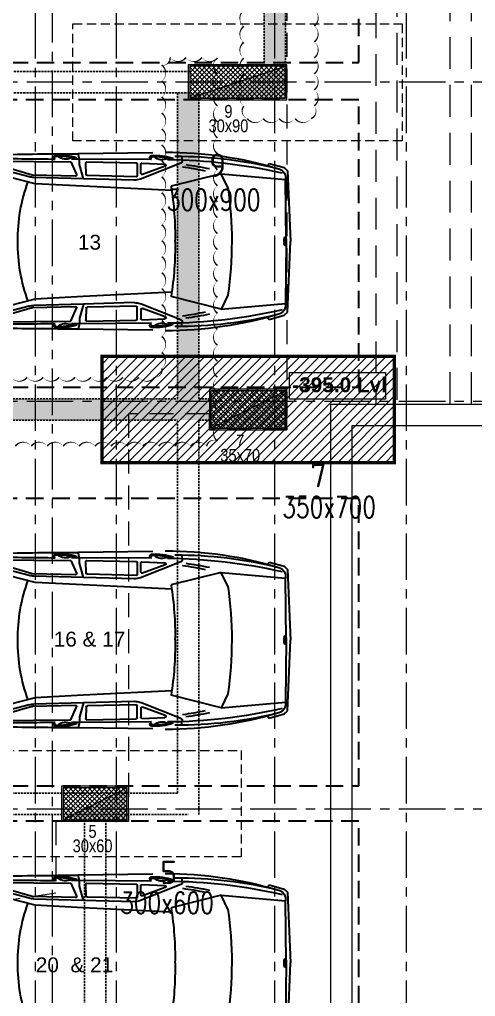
# Model space of a CAD drawing. Header units: millimetres. Extents: x -545754 to 527377, y 134623 to 1871324.
# Drawn here: x 468650 to 472940, y 144055 to 153236 of the extents above; entities that cross this region are included whole.
import ezdxf
from ezdxf.enums import TextEntityAlignment as Align
from ezdxf.xclip import XClip

# ---------------------------------------------------------------- set-up
doc = ezdxf.new("R2010")
doc.units = ezdxf.units.MM
doc.header["$XCLIPFRAME"] = 0
for name, pattern in [('PLINTH BEAM & PILE CAP LEVEL DRAWING   1605.2024$0$CENTER', [2, 1.25, -0.25, 0.25, -0.25]), ('PLINTH BEAM & PILE CAP LEVEL DRAWING   1605.2024$0$DASHDOT', [25.4, 12.7, -6.35, 0, -6.35]), ('PLINTH BEAM & PILE CAP LEVEL DRAWING   1605.2024$0$DASHED', [0.75, 0.5, -0.25]), ('PLINTH BEAM & PILE CAP LEVEL DRAWING   1605.2024$0$HIDDEN', [0.375, 0.25, -0.125]), ('PLINTH BEAM & PILE CAP LEVEL DRAWING   1605.2024$0$HIDDEN2', [4.7625, 3.175, -1.5875])]:
    doc.linetypes.add(name, pattern=pattern)
for name, color, linetype, lineweight in [('Geo Col Hatch', 66, 'Continuous', 5), ('Geo Col Size', 7, 'Continuous', 13), ('Geo Column', 10, 'Continuous', 25), ('Geo-COLUMN-NO', 7, 'Continuous', 30), ('Geo-COLUMNS', 10, 'Continuous', 30), ('PLINTH BEAM & PILE CAP LEVEL DRAWING   1605.2024$0$A- WALL', 212, 'Continuous', 35), ('PLINTH BEAM & PILE CAP LEVEL DRAWING   1605.2024$0$A-GRID', 35, 'PLINTH BEAM & PILE CAP LEVEL DRAWING   1605.2024$0$DASHDOT', 5), ('PLINTH BEAM & PILE CAP LEVEL DRAWING   1605.2024$0$A-PARKING', 14, 'Continuous', 35), ('PLINTH BEAM & PILE CAP LEVEL DRAWING   1605.2024$0$A-PLASTER', 22, 'Continuous', 5), ('PLINTH BEAM & PILE CAP LEVEL DRAWING   1605.2024$0$Geo-GRADE BEAM', 1, 'PLINTH BEAM & PILE CAP LEVEL DRAWING   1605.2024$0$HIDDEN2', 30)]:
    doc.layers.add(name, color=color, linetype=linetype, lineweight=lineweight)
for name, color, linetype in [('PLINTH BEAM & PILE CAP LEVEL DRAWING   1605.2024$0$A- COL HATCH', 128, 'Continuous'), ('PLINTH BEAM & PILE CAP LEVEL DRAWING   1605.2024$0$A-COLTEXT', 9, 'Continuous'), ('PLINTH BEAM & PILE CAP LEVEL DRAWING   1605.2024$0$A-DIMENSION', 8, 'Continuous'), ('PLINTH BEAM & PILE CAP LEVEL DRAWING   1605.2024$0$A-ROOF', 8, 'Continuous'), ('PLINTH BEAM & PILE CAP LEVEL DRAWING   1605.2024$0$A-THIN', 14, 'Continuous'), ('PLINTH BEAM & PILE CAP LEVEL DRAWING   1605.2024$0$GEO-COL', 1, 'Continuous'), ('PLINTH BEAM & PILE CAP LEVEL DRAWING   1605.2024$0$SPILECAP', 128, 'Continuous')]:
    doc.layers.add(name, color=color, linetype=linetype)
doc.styles.add('ISCOPEUR', font='isocpeur.ttf')
doc.styles.add('PLINTH BEAM & PILE CAP LEVEL DRAWING   1605.2024$0$BOLD', font='arialbd.ttf')
doc.styles.add('PLINTH BEAM & PILE CAP LEVEL DRAWING   1605.2024$0$COLTEXT', font='ARIALN.TTF')
doc.styles.add('PLINTH BEAM & PILE CAP LEVEL DRAWING   1605.2024$0$Dimtext', font='arial.ttf')
doc.styles.add('simplex', font='simplex.shx', dxfattribs={"width": 0.75})
pattern_1 = [(45, (-4759.1833, 45555.23), (-2.24506403, 2.24506403), []), (135, (-4759.1833, 45555.23), (-2.24506403, -2.24506403), [])]

# ---------------------------------------------------------------- blocks, each defined once
blk = doc.blocks.new('PLINTH BEAM & PILE CAP LEVEL DRAWING   1605.2024$0$zw$DF02')
at = {"layer": 'PLINTH BEAM & PILE CAP LEVEL DRAWING   1605.2024$0$Geo-GRADE BEAM', "color": 7, "ltscale": 6}
for p, q in [((9419.9, 12860), (9419.9, 21443.4)), ((9619.9, 12860), (9619.9, 21443.4)), ((2439.9, 12810), (8719.9, 12810)), ((2439.9, 12610), (8719.9, 12610)), ((8604.9, 9735), (8604.9, 12610)), ((8804.9, 9735), (8804.9, 12610)), ((2454.9, 9735), (8604.9, 9735)), ((8804.9, 9735), (8919.9, 9735)), ((2454.9, 9535), (8604.9, 9535)), ((8604.9, 9135), (8604.9, 9535)), ((8804.9, 9135), (8804.9, 9535)), ((8804.9, 9535), (8919.9, 9535)), ((8604.9, 6030), (8604.9, 9135)), ((8804.9, 5830), (8804.9, 9135)), ((3529.9, 6030), (8604.9, 6030)), ((3529.9, 5830), (8704.9, 5830)), ((7729.9, 300), (7729.9, 5780)), ((7929.9, 300), (7929.9, 5780))]:
    blk.add_line(p, q, dxfattribs=at)
blk = doc.blocks.new('PLINTH BEAM & PILE CAP LEVEL DRAWING   1605.2024$0$zw$C37E')
at = {"layer": 'PLINTH BEAM & PILE CAP LEVEL DRAWING   1605.2024$0$SPILECAP', "linetype": 'PLINTH BEAM & PILE CAP LEVEL DRAWING   1605.2024$0$HIDDEN', "ltscale": 35}
h = blk.add_hatch(dxfattribs=at)
h.set_pattern_fill('ANSI31', color=85, scale=2, style=0)
h.paths.add_polyline_path([(789.49, 1013.5), (789.49, 913.5), (1064.49, 913.5), (1064.49, 1013.5)])
at = {"layer": 'PLINTH BEAM & PILE CAP LEVEL DRAWING   1605.2024$0$SPILECAP', "color": 150, "linetype": 'PLINTH BEAM & PILE CAP LEVEL DRAWING   1605.2024$0$HIDDEN', "ltscale": 35}
for points in [[(761.99, 1326), (1071.99, 1326), (1071.99, 1216), (761.99, 1216)], [(645.49, 643), (920.49, 643), (920.49, 543), (645.49, 543)]]:
    blk.add_lwpolyline(points, close=True, dxfattribs=at)
at = {"layer": 'PLINTH BEAM & PILE CAP LEVEL DRAWING   1605.2024$0$SPILECAP', "color": 4, "linetype": 'PLINTH BEAM & PILE CAP LEVEL DRAWING   1605.2024$0$HIDDEN', "ltscale": 35, "const_width": 3}
blk.add_lwpolyline([(789.49, 1013.5), (1064.49, 1013.5), (1064.49, 913.5), (789.49, 913.5)], close=True, dxfattribs=at)
at = {"layer": 'PLINTH BEAM & PILE CAP LEVEL DRAWING   1605.2024$0$SPILECAP', "color": 4}
blk.add_lwpolyline([(965.74, 998.28), (1056.25, 998.28), (1056.25, 973.33), (965.74, 973.33)], close=True, dxfattribs=at)
at = {"layer": 'PLINTH BEAM & PILE CAP LEVEL DRAWING   1605.2024$0$SPILECAP', "color": 4, "extrusion": (-1.19514e-08, -5.97016e-09, 1), "style": 'PLINTH BEAM & PILE CAP LEVEL DRAWING   1605.2024$0$BOLD'}
blk.add_text('-395.0 Lvl', height=14, rotation=6839.99994, dxfattribs=at).set_placement((968.46, 979.69, 0))
blk = doc.blocks.new('PLINTH BEAM & PILE CAP LEVEL DRAWING   1605.2024$0$ngfgrid')
at = {"layer": 'PLINTH BEAM & PILE CAP LEVEL DRAWING   1605.2024$0$A-GRID', "linetype": 'PLINTH BEAM & PILE CAP LEVEL DRAWING   1605.2024$0$CENTER', "ltscale": 35}
for p, q in [((77949.36, -151036.89), (77949.36, -146793.69)), ((78025.36, -151036.89), (78025.36, -146793.69)), ((78174.36, -151036.89), (78174.36, -146793.69)), ((78298.36, -151036.89), (78298.36, -146793.69)), ((77965.36, -151021.89), (77965.36, -146808.69)), ((78544.86, -149519.19), (75455.42, -149519.19)), ((78544.86, -149819.19), (75455.42, -149819.19)), ((78544.86, -150202.19), (75455.42, -150202.19))]:
    blk.add_line(p, q, dxfattribs=at)
blk = doc.blocks.new('PLINTH BEAM & PILE CAP LEVEL DRAWING   1605.2024$0$TYP COL')
at = {"layer": 'PLINTH BEAM & PILE CAP LEVEL DRAWING   1605.2024$0$A- COL HATCH', "ltscale": 0.3}
h = blk.add_hatch(dxfattribs=at)
h.set_pattern_fill('ANSI37', color=256, style=0)
h.set_pattern_definition(pattern_1)
h.paths.add_polyline_path([(88215.31, -103948.97), (88125.31, -103948.97), (88125.31, -103978.97), (88215.31, -103978.97)])
h = blk.add_hatch(dxfattribs=at)
h.set_pattern_fill('ANSI37', color=256, style=0)
h.set_pattern_definition(pattern_1)
h.paths.add_polyline_path([(88215.31, -104253.97), (88145.31, -104253.97), (88145.31, -104288.97), (88215.31, -104288.97)])
h = blk.add_hatch(dxfattribs=at)
h.set_pattern_fill('ANSI37', color=256, style=0)
h.set_pattern_definition(pattern_1)
h.paths.add_polyline_path([(88066.31, -104626.97), (88006.31, -104626.97), (88006.31, -104656.97), (88066.31, -104656.97)])
at = {"layer": 'PLINTH BEAM & PILE CAP LEVEL DRAWING   1605.2024$0$GEO-COL', "linetype": 'Continuous', "ltscale": 0.1}
for points in [[(88215.31, -103978.97), (88215.31, -103948.97), (88125.31, -103948.97), (88125.31, -103978.97)], [(88215.31, -104288.97), (88215.31, -104253.97), (88145.31, -104253.97), (88145.31, -104288.97)], [(88066.31, -104656.97), (88066.31, -104626.97), (88006.31, -104626.97), (88006.31, -104656.97)]]:
    blk.add_lwpolyline(points, close=True, dxfattribs=at)
blk = doc.blocks.new('PLINTH BEAM & PILE CAP LEVEL DRAWING   1605.2024$0$hhn')
at = {"ltscale": 17}
for p, q in [((75065.79, -4234.39), (75127.61, -4222.77)), ((75127.61, -4228.45), (75095.86, -4234.07)), ((75134.03, -4235.41), (75127.15, -4228.53)), ((75189.42, -4234.39), (75127.61, -4222.77)), ((75127.61, -4228.45), (75159.36, -4234.07)), ((75095.87, -4236.2), (75065.93, -4242.48)), ((75095.86, -4234.07), (75068.18, -4238.97)), ((75098.11, -4238.34), (75095.82, -4236.05)), ((75100.49, -4238.3), (75096.21, -4234.01)), ((75102.63, -4238), (75098.27, -4233.65)), ((75099.37, -4238.46), (75127.61, -4234.51)), ((75104.76, -4237.7), (75100.34, -4233.28)), ((75106.89, -4237.4), (75102.4, -4232.91)), ((75109.02, -4237.11), (75104.46, -4232.55)), ((75111.15, -4236.81), (75106.52, -4232.18)), ((75113.28, -4236.51), (75108.59, -4231.82)), ((75115.41, -4236.21), (75110.65, -4231.46)), ((75117.54, -4235.92), (75112.71, -4231.09)), ((75119.67, -4235.62), (75114.78, -4230.72)), ((75121.8, -4235.32), (75116.84, -4230.36)), ((75123.93, -4235.02), (75118.9, -4229.99)), ((75126.06, -4234.73), (75120.96, -4229.63)), ((75128.39, -4234.62), (75123.03, -4229.26)), ((75127.61, -4237.04), (75124.81, -4237.59)), ((75131.21, -4235.01), (75125.09, -4228.9)), ((75155.85, -4238.46), (75127.61, -4234.51)), ((75127.61, -4236.12), (75127.61, -4237.04)), ((75127.61, -4236.12), (75127.61, -4237.04)), ((75127.61, -4237.04), (75130.41, -4237.59)), ((75136.85, -4235.8), (75129.91, -4228.86)), ((75139.68, -4236.2), (75132.86, -4229.38)), ((75142.5, -4236.59), (75135.81, -4229.9)), ((75145.32, -4236.99), (75138.76, -4230.43)), ((75148.14, -4237.38), (75141.71, -4230.95)), ((75150.97, -4237.77), (75144.66, -4231.47)), ((75153.79, -4238.17), (75147.61, -4231.99)), ((75156.5, -4238.46), (75150.56, -4232.51)), ((75158.24, -4237.77), (75153.51, -4233.04)), ((75159.28, -4236.38), (75156.46, -4233.56)), ((75159.35, -4236.2), (75189.29, -4242.48)), ((75159.36, -4234.07), (75187.04, -4238.97)), ((75054.62, -4257.69), (75056.69, -4242.63)), ((75062.2, -4246.95), (75060.48, -4245.23)), ((75062.73, -4246.67), (75060.9, -4244.84)), ((75063.28, -4246.41), (75061.34, -4244.47)), ((75063.86, -4246.18), (75061.8, -4244.12)), ((75064.47, -4245.98), (75062.29, -4243.8)), ((75064.62, -4245.32), (75062.81, -4243.51)), ((75064.63, -4244.52), (75063.35, -4243.24)), ((75064.64, -4243.73), (75063.92, -4243)), ((75064.66, -4242.93), (75064.52, -4242.8)), ((75064.61, -4245.93), (75094.73, -4239.98)), ((75064.61, -4245.93), (75064.66, -4242.76)), ((75098.25, -4240.79), (75127.61, -4239.13)), ((75156.96, -4240.79), (75127.61, -4239.13)), ((75190.61, -4245.93), (75160.48, -4239.98)), ((75190.61, -4245.93), (75190.55, -4242.76)), ((75197.39, -4250.2), (75190.57, -4243.38)), ((75193.84, -4247.46), (75190.58, -4244.2)), ((75192.01, -4246.44), (75190.59, -4245.03)), ((75197.1, -4249.11), (75190.84, -4242.84)), ((75196.54, -4247.73), (75192.21, -4243.41)), ((75200.59, -4257.69), (75198.53, -4242.63)), ((75057.81, -4251.46), (75057.67, -4251.33)), ((75058.11, -4250.95), (75057.76, -4250.6)), ((75058.42, -4250.45), (75057.89, -4249.92)), ((75058.75, -4249.98), (75058.06, -4249.28)), ((75059.11, -4249.53), (75058.26, -4248.68)), ((75059.49, -4249.09), (75058.5, -4248.11)), ((75059.89, -4248.68), (75058.77, -4247.56)), ((75060.31, -4248.3), (75059.06, -4247.05)), ((75060.75, -4247.93), (75059.38, -4246.55)), ((75061.21, -4247.58), (75059.72, -4246.09)), ((75061.69, -4247.25), (75060.09, -4245.65)), ((75062.8, -4345.24), (75064.61, -4245.93)), ((75064.61, -4245.93), (75064.61, -4245.93)), ((75190.73, -4245.97), (75190.61, -4245.85)), ((75192.42, -4345.24), (75190.61, -4245.93)), ((75190.61, -4245.93), (75190.61, -4245.93)), ((75197.53, -4251.15), (75196.73, -4250.36)), ((75059.94, -4349.98), (75062.31, -4344.06)), ((75062.31, -4344.06), (75064.97, -4350.51)), ((75192.9, -4344.06), (75190.24, -4350.51)), ((75195.27, -4349.98), (75192.9, -4344.06)), ((75056.9, -4350.08), (75053.87, -4347.83)), ((75059.94, -4349.98), (75056.9, -4350.08)), ((75072.25, -4397.75), (75059.94, -4349.98)), ((75078.32, -4402.94), (75064.97, -4350.51)), ((75176.89, -4402.94), (75190.24, -4350.51)), ((75182.97, -4397.75), (75195.27, -4349.98)), ((75195.27, -4349.98), (75198.31, -4350.08)), ((75198.31, -4350.08), (75201.35, -4347.83)), ((75061.01, -4363.89), (75047.2, -4367.58)), ((75061.09, -4368.51), (75047.26, -4371.05)), ((75058.95, -4369.76), (75059.39, -4433.39)), ((75061.01, -4368.83), (75059.86, -4368.83)), ((75060.99, -4362.73), (75061.01, -4363.89)), ((75061.01, -4363.89), (75061.09, -4368.51)), ((75070.79, -4400.3), (75061.88, -4369.47)), ((75184.42, -4400.3), (75193.34, -4369.47)), ((75194.21, -4363.89), (75194.13, -4368.51)), ((75194.13, -4368.51), (75207.95, -4371.05)), ((75194.23, -4362.73), (75194.21, -4363.89)), ((75194.21, -4363.89), (75208.01, -4367.58)), ((75194.21, -4368.83), (75195.35, -4368.83)), ((75196.27, -4369.76), (75195.83, -4433.39)), ((75071.71, -4437.44), (75070.84, -4400.55)), ((75074.07, -4444.3), (75072.93, -4401.66)), ((75080.37, -4443.99), (75078.32, -4402.94)), ((75174.85, -4443.99), (75176.89, -4402.94)), ((75181.15, -4444.3), (75182.29, -4401.66)), ((75183.5, -4437.44), (75184.38, -4400.55)), ((75057.22, -4440.9), (75057.19, -4433.94)), ((75059.39, -4433.39), (75070.42, -4438.29)), ((75195.83, -4433.39), (75184.79, -4438.29)), ((75197.99, -4440.9), (75198.03, -4433.94)), ((75051.69, -4503.62), (75052.61, -4439.8)), ((75057.28, -4440.9), (75052.61, -4439.8)), ((75057.55, -4502.44), (75057.22, -4440.9)), ((75061.86, -4440.9), (75057.28, -4440.9)), ((75074.07, -4444.3), (75061.86, -4440.9)), ((75075.23, -4487.57), (75074.07, -4444.3)), ((75084.15, -4519.85), (75080.37, -4443.99)), ((75171.07, -4519.85), (75174.85, -4443.99)), ((75179.99, -4487.57), (75181.15, -4444.3)), ((75181.15, -4444.3), (75193.36, -4440.9)), ((75193.36, -4440.9), (75197.94, -4440.9)), ((75197.66, -4502.44), (75197.99, -4440.9)), ((75197.94, -4440.9), (75202.61, -4439.8)), ((75203.52, -4503.62), (75202.61, -4439.8)), ((75059.41, -4447.25), (75060.28, -4489.27)), ((75070.47, -4446.66), (75060.42, -4446.32)), ((75072.22, -4489.26), (75071.29, -4447.58)), ((75183, -4489.26), (75183.93, -4447.58)), ((75184.75, -4446.66), (75194.8, -4446.32)), ((75195.81, -4447.25), (75194.93, -4489.27)), ((75060.64, -4494.33), (75061.43, -4513.88)), ((75060.66, -4527.66), (75074.28, -4492.95)), ((75061.2, -4490.17), (75071.3, -4490.17)), ((75069.39, -4493.48), (75061.57, -4493.37)), ((75063.2, -4514.16), (75070.24, -4494.71)), ((75194.55, -4527.66), (75180.94, -4492.95)), ((75194.02, -4490.17), (75183.92, -4490.17)), ((75192.02, -4514.16), (75184.98, -4494.71)), ((75185.83, -4493.48), (75193.65, -4493.37)), ((75194.57, -4494.33), (75193.79, -4513.88)), ((75069.74, -4562.17), (75080.4, -4519.27)), ((75185.47, -4562.17), (75174.82, -4519.27)), ((75054.73, -4528.09), (75058.63, -4528.8)), ((75200.48, -4528.09), (75196.59, -4528.8)), ((75081.57, -4567.83), (75069.74, -4562.17)), ((75069.74, -4562.17), (75074.49, -4617.19)), ((75173.65, -4567.83), (75185.47, -4562.17)), ((75185.47, -4562.17), (75180.73, -4617.19)), ((75062.64, -4601.76), (75060.94, -4603.26)), ((75060.94, -4603.26), (75064.43, -4616.13)), ((75194.28, -4603.26), (75190.79, -4616.13)), ((75192.58, -4601.76), (75194.28, -4603.26)), ((75064.43, -4616.13), (75067.14, -4618.92)), ((75067.14, -4618.92), (75127.61, -4621.58)), ((75127.61, -4617.91), (75074.49, -4617.19)), ((75127.61, -4616.99), (75124.81, -4617.55)), ((75127.61, -4616.08), (75127.61, -4616.99)), ((75127.61, -4616.08), (75127.61, -4616.99)), ((75127.61, -4616.99), (75130.41, -4617.55)), ((75127.61, -4617.91), (75180.73, -4617.19)), ((75188.08, -4618.92), (75127.61, -4621.58)), ((75190.79, -4616.13), (75188.08, -4618.92))]:
    blk.add_line(p, q, dxfattribs=at)
at = {"color": 22, "linetype": 'PLINTH BEAM & PILE CAP LEVEL DRAWING   1605.2024$0$DASHED', "ltscale": 30}
blk.add_lwpolyline([(75006.47, -4679.96), (75006.47, -4179.28), (75252.26, -4179.28), (75252.26, -4679.96)], close=True, dxfattribs=at)
at = {"ltscale": 17}
for centre, radius, start, end in [((75066.81, -4244.67), 10.32, 95.6365, 168.63725), ((75096.91, -4238.58), 2.59, 113.66332, 301.36879), ((75099.03, -4235.13), 3.34, 161.60124, 275.77498), ((75124.25, -4237), 0.307, 120.31833, 179.23625), ((75124.25, -4237), 0.308, 179.22984, 238.07695), ((75125.8, -4239.64), 3.37, 103.25127, 120.33597), ((75126.81, -4243.91), 7.76, 95.13392, 103.25858), ((75127.42, -4250.77), 14.64, 89.27014, 95.13237), ((75127.8, -4250.77), 14.64, 84.86764, 90.72987), ((75128.41, -4243.91), 7.76, 76.74143, 84.86609), ((75129.42, -4239.64), 3.37, 59.66283, 76.75382), ((75130.96, -4237), 0.307, 0.76375, 59.68167), ((75130.96, -4237), 0.308, 301.92305, 0.77014), ((75156.18, -4235.13), 3.34, 264.22589, 18.3964), ((75158.31, -4238.58), 2.59, 238.63208, 66.3358), ((75188.41, -4244.67), 10.32, 11.36278, 84.36289), ((75070.67, -4251.76), 13.03, 101.02217, 180.16124), ((75067.38, -4252.11), 9.74, 106.19981, 178.16023), ((75067.39, -4252.14), 9.78, 98.59169, 106.18643), ((76505.73, -4561.96), 1447.27, 167.14583, 170.94257), ((75125.87, -4234.4), 3.37, 238.11042, 255.1813), ((75126.99, -4230.15), 7.76, 255.18346, 263.30333), ((75127.79, -4223.34), 14.62, 263.30508, 269.27176), ((75127.42, -4223.34), 14.62, 270.72823, 276.69492), ((75128.22, -4230.15), 7.76, 276.69667, 284.81654), ((75129.34, -4234.4), 3.37, 284.8187, 301.88958), ((73749.7, -4561.92), 1447.05, 9.05715, 12.85444), ((75184.55, -4251.76), 13.03, 359.8388, 78.97727), ((75187.83, -4252.14), 9.77, 73.81298, 81.41065), ((75187.84, -4252.11), 9.74, 1.83844, 73.80151), ((78725.94, -4444.14), 3673.34, 176.99851, 178.49767), ((75380, -4300.4), 326, 171.42607, 183.65411), ((77528.19, -4375.59), 2471.42, 177.10116, 179.40853), ((75067.72, -4256.7), 11.21, 106.15092, 154.0509), ((75187.49, -4256.7), 11.21, 25.94767, 73.85051), ((72727, -4375.59), 2471.45, 0.59152, 2.89886), ((71529.25, -4444.14), 3673.36, 1.50231, 3.00148), ((74875.22, -4300.4), 325.99, 356.34584, 8.57396), ((75057.58, -4259.37), 3.4, 150.29607, 246.35454), ((75197.64, -4259.37), 3.4, 293.64546, 29.70391), ((75123.15, -4470.74), 139.25, 88.16556, 115.68256), ((75132.07, -4470.74), 139.25, 64.31744, 91.83445), ((75124.7, -4493.53), 155, 88.92551, 112.66625), ((75130.51, -4493.53), 155, 67.33376, 91.0745), ((78725.94, -4444.14), 3673.34, 178.49767, 178.76532), ((77528.19, -4375.59), 2471.42, 179.40853, 179.7286), ((72727, -4375.59), 2471.45, 0.27165, 0.59152), ((71529.25, -4444.14), 3673.36, 1.23465, 1.50231), ((75047.81, -4369.31), 1.83, 109.3865, 252.51491), ((75077.75, -4432.36), 71.62, 103.53013, 115.24175), ((78725.94, -4444.14), 3673.34, 178.84238, 179.9323), ((77528.19, -4375.59), 2471.42, 179.85447, 181.03042), ((75059.86, -4369.74), 0.916, 90.00426, 181.2147), ((75061.01, -4369.74), 0.916, 17.68273, 90.00694), ((75194.21, -4369.74), 0.916, 90.00343, 162.30691), ((75177.47, -4432.36), 71.62, 64.75825, 76.46987), ((75195.35, -4369.74), 0.916, 358.78529, 89.99575), ((72726.72, -4375.59), 2471.72, 358.96965, 0.14572), ((71529.95, -4444.13), 3672.66, 0.06764, 1.15771), ((75207.41, -4369.31), 1.83, 287.48509, 70.6135), ((75126.25, -4532.68), 144.68, 89.46157, 110.15897), ((75128.97, -4532.68), 144.68, 69.84104, 90.53843), ((75069.92, -4400.58), 0.919, 1.37382, 17.64371), ((75059.19, -4402.03), 13.74, 1.53654, 18.1277), ((75196.03, -4402.03), 13.74, 161.87228, 178.46344), ((75185.3, -4400.58), 0.919, 162.35629, 178.62617), ((75100.28, -4423.51), 46.72, 175.72855, 198.86929), ((75055.43, -4420.54), 1.81, 16.14449, 163.85551), ((75100.28, -4423.51), 45.62, 175.72848, 198.86913), ((75055.43, -4420.54), 0.712, 16.14006, 163.85992), ((75199.79, -4420.54), 1.81, 16.14449, 163.85551), ((75154.93, -4423.51), 45.62, 341.13102, 4.27138), ((75199.79, -4420.54), 0.712, 16.14006, 163.85992), ((75154.93, -4423.51), 46.72, 341.13152, 4.27119), ((75047.69, -4429.01), 9.69, 329.41416, 43.81875), ((75207.53, -4429.01), 9.69, 136.18285, 210.58424), ((75070.8, -4437.46), 0.916, 246.03841, 1.36994), ((75184.42, -4437.46), 0.916, 178.63722, 293.9582), ((75060.32, -4447.23), 0.916, 84.088, 181.19727), ((75070.37, -4447.57), 0.916, 359.37503, 84.10251), ((75184.84, -4447.57), 0.916, 95.90853, 180.61391), ((75194.89, -4447.23), 0.916, 358.80272, 95.912), ((75061.49, -4487.94), 13.74, 338.57405, 1.53228), ((75193.72, -4487.94), 13.74, 178.46772, 201.42594), ((75061.2, -4489.25), 0.916, 181.19713, 269.99566), ((75061.2, -4489.25), 0.916, 181.19713, 269.99566), ((75061.2, -4489.25), 0.916, 181.19713, 269.99566), ((75061.56, -4494.29), 0.916, 89.21345, 182.28267), ((75069.38, -4494.4), 0.916, 340.10715, 89.21776), ((75071.3, -4489.25), 0.916, 269.9976, 359.39178), ((75183.92, -4489.25), 0.916, 180.6082, 270.00243), ((75185.84, -4494.4), 0.916, 90.78225, 199.89283), ((75193.66, -4494.29), 0.916, 357.71735, 90.78656), ((75194.02, -4489.25), 0.916, 270.00437, 358.80285), ((75194.02, -4489.25), 0.916, 270.00437, 358.80285), ((75194.02, -4489.25), 0.916, 270.00437, 358.80285), ((75100.67, -4505.92), 46.72, 175.72881, 198.86847), ((75055.81, -4502.94), 1.81, 16.14449, 163.85551), ((75100.67, -4505.92), 45.62, 175.72885, 198.86811), ((75055.81, -4502.94), 0.712, 16.14006, 163.85992), ((75199.4, -4502.94), 1.81, 16.14449, 163.85551), ((75154.55, -4505.92), 45.62, 341.13102, 4.27138), ((75199.4, -4502.94), 0.712, 16.14006, 163.85992), ((75154.55, -4505.92), 46.72, 341.13152, 4.27119), ((75048.07, -4511.41), 9.69, 329.41386, 43.81916), ((75207.15, -4511.41), 9.69, 136.18084, 210.58612), ((75393.58, -4513.83), 342.42, 180.07747, 196.58445), ((75516.84, -4512.22), 459.31, 180.49848, 192.84946), ((75062.34, -4513.85), 0.916, 182.28201, 340.10357), ((75122.94, -4254), 268.66, 260.88885, 270.99508), ((75132.28, -4254.02), 268.65, 269.00484, 279.11147), ((74738.37, -4512.22), 459.31, 347.15066, 359.50158), ((74861.64, -4513.83), 342.42, 343.41553, 359.92251), ((75192.88, -4513.85), 0.916, 199.89535, 357.71904), ((75418.69, -4523.98), 363.99, 179.78124, 193.92467), ((75058.95, -4527), 1.83, 259.68994, 338.99132), ((75245.39, -4507.03), 182.95, 186.93687, 193.07084), ((75009.83, -4507.03), 182.95, 346.9292, 353.06301), ((74836.52, -4523.98), 363.99, 346.07548, 0.2187), ((75196.26, -4527), 1.83, 201.00867, 280.31006), ((75376.64, -4489.42), 317.57, 187.67696, 191.37195), ((74878.69, -4489.44), 317.46, 348.62759, 352.32398), ((75126.02, -4275.36), 295.83, 261.35842, 270.30766), ((75129.2, -4275.37), 295.81, 269.6922, 278.64191), ((75073.08, -4609.31), 8, 196.37807, 280.13422), ((75182.14, -4609.31), 8, 259.86577, 343.62191), ((75124.25, -4616.95), 0.307, 120.31833, 179.23625), ((75124.25, -4616.95), 0.308, 179.22984, 238.07695), ((75125.87, -4614.35), 3.37, 238.11042, 255.1813), ((75125.8, -4619.59), 3.37, 103.25127, 120.33597), ((75126.99, -4610.1), 7.76, 255.18346, 263.30333), ((75126.81, -4623.86), 7.76, 95.13392, 103.25858), ((75127.79, -4603.29), 14.62, 263.30508, 269.27176), ((75127.42, -4630.72), 14.64, 89.27014, 95.13237), ((75127.8, -4630.72), 14.64, 84.86764, 90.72987), ((75127.42, -4603.29), 14.62, 270.72823, 276.69492), ((75128.41, -4623.86), 7.76, 76.74143, 84.86609), ((75128.22, -4610.1), 7.76, 276.69667, 284.81654), ((75129.42, -4619.59), 3.37, 59.66283, 76.75382), ((75129.34, -4614.35), 3.37, 284.8187, 301.88958), ((75130.96, -4616.95), 0.307, 0.76375, 59.68167), ((75130.96, -4616.95), 0.308, 301.92305, 0.77014)]:
    blk.add_arc(centre, radius, start, end, dxfattribs=at)
blk = doc.blocks.new('PLINTH BEAM & PILE CAP LEVEL DRAWING   1605.2024')
at = {"layer": 'PLINTH BEAM & PILE CAP LEVEL DRAWING   1605.2024$0$A- WALL', "linetype": 'ByBlock'}
h = blk.add_hatch(dxfattribs=at)
h.set_pattern_fill('ANGLE', color=3)
h.set_pattern_definition([(0, (70721.356, -142828.046), (0, 6.985), [5.08, -1.905]), (90, (70721.356, -142828.046), (-6.985, 4e-16), [5.08, -1.905])])
h.paths.add_polyline_path([(52808.79, -147615.44), (52789.26, -147615.44), (52789.26, -148216.69), (52808.79, -148216.69)])
h.paths.add_polyline_path([(55232.27, -149504.19), (55252.27, -149504.19), (55252.27, -148960.69), (55232.27, -148960.69)])
h.paths.add_polyline_path([(54653.27, -149816.69), (55180.77, -149816.69), (55180.77, -149836.69), (54653.27, -149836.69)])
h.paths.add_polyline_path([(54535.77, -150187.19), (54515.77, -150187.19), (54515.77, -149816.69), (54535.77, -149816.69)])
h.paths.add_polyline_path([(54414.27, -147040.19), (54756.77, -147040.15), (54756.77, -147020.15), (54414.27, -147020.19)])
h.paths.add_polyline_path([(55170.77, -149816.69), (55150.77, -149816.69), (55150.77, -149529.19), (55170.77, -149529.19)])
h.paths.add_polyline_path([(54484.27, -148934.19), (54484.27, -148954.19)])
h.paths.add_polyline_path([(55003.44, -147325.19), (55002.3, -147325.19), (55002.3, -147047.19), (55003.44, -147047.19)])
h.paths.add_polyline_path([(55002.3, -147345.19), (55284.77, -147345.19)])
at = {"layer": 'PLINTH BEAM & PILE CAP LEVEL DRAWING   1605.2024$0$A- WALL', "color": 3, "linetype": 'ByBlock'}
for points in [[(55279.43, -149451.29, 0, 1.5, -0.5), (55279.43, -149466.29, 0, 1.5, -0.5), (55279.43, -149481.29, 0, 1.5, -0.5), (55279.43, -149496.29, 0, 1.5, -0.5), (55279.43, -149511.29, 0, 1.5, -0.5), (55279.43, -149526.29, 0, 1.5, -0.5), (55279.43, -149541.29, 0, 1.5, -0.5), (55276.47, -149553.33, 0, 1.5, -0.5), (55261.47, -149553.33, 0, 1.5, -0.5), (55246.47, -149553.33, 0, 1.5, -0.5), (55231.47, -149553.33, 0, 1.5, -0.5), (55216.47, -149553.33, 0, 1.5, -0.5), (55213.18, -149541.63, 0, 1.5, -0.5), (55213.18, -149526.63, 0, 1.5, -0.5), (55213.18, -149511.63, 0, 1.5, -0.5), (55213.18, -149496.63, 0, 1.5, -0.5), (55213.18, -149481.63, 0, 1.5, -0.5), (55213.18, -149466.63, 0, 1.5, -0.5), (55213.18, -149451.63, 0, 1.5, -0.5)], [(54994.32, -149796.43, 0, 1.5, 0.5), (55009.32, -149796.43, 0, 1.5, 0.5), (55024.32, -149796.43, 0, 1.5, 0.5), (55039.32, -149796.43, 0, 1.5, 0.5), (55054.32, -149796.43, 0, 1.5, 0.5), (55069.32, -149796.43, 0, 1.5, 0.5), (55084.32, -149796.43, 0, 1.5, 0.5), (55099.32, -149796.43, 0, 1.5, 0.5), (55114.32, -149796.43, 0, 1.5, 0.5), (55129.32, -149796.43, 0, 1.5, 0.5), (55135.98, -149788.09, 0, 1.5, 0.5), (55135.98, -149773.09, 0, 1.5, 0.5), (55135.98, -149758.09, 0, 1.5, 0.5), (55135.98, -149743.09, 0, 1.5, 0.5), (55135.98, -149728.09, 0, 1.5, 0.5), (55135.98, -149713.09, 0, 1.5, 0.5), (55135.98, -149698.09, 0, 1.5, 0.5), (55135.98, -149683.09, 0, 1.5, 0.5), (55135.98, -149668.09, 0, 1.5, 0.5), (55135.98, -149653.09, 0, 1.5, 0.5), (55135.98, -149638.09, 0, 1.5, 0.5), (55135.98, -149623.09, 0, 1.5, 0.5), (55135.98, -149608.09, 0, 1.5, 0.5), (55135.98, -149593.09, 0, 1.5, 0.5), (55135.98, -149578.09, 0, 1.5, 0.5), (55135.98, -149563.09, 0, 1.5, 0.5), (55135.98, -149548.09, 0, 1.5, 0.5), (55135.98, -149533.09, 0, 1.5, 0.5), (55135.98, -149518.09, 0, 1.5, 0.5), (55135.98, -149503.09, 0, 1.5, 0.5), (55143.81, -149495.92, 0, 1.5, 0.5), (55158.81, -149495.92, 0, 1.5, 0.5), (55173.81, -149495.92, 0, 1.5, 0.5), (55188.39, -149496.34, 0, 1.5, 0.5), (55188.39, -149511.34, 0, 1.5, 0.5), (55188.39, -149526.34, 0, 1.5, 0.5), (55188.39, -149541.34, 0, 1.5, 0.5), (55188.39, -149556.34, 0, 1.5, 0.5), (55188.39, -149571.34, 0, 1.5, 0.5), (55188.39, -149586.34, 0, 1.5, 0.5), (55188.39, -149601.34, 0, 1.5, 0.5), (55188.39, -149616.34, 0, 1.5, 0.5), (55188.39, -149631.34, 0, 1.5, 0.5), (55188.39, -149646.34, 0, 1.5, 0.5), (55188.39, -149661.34, 0, 1.5, 0.5), (55188.39, -149676.34, 0, 1.5, 0.5), (55188.39, -149691.34, 0, 1.5, 0.5), (55188.39, -149706.34, 0, 1.5, 0.5), (55188.39, -149721.34, 0, 1.5, 0.5), (55188.39, -149736.34, 0, 1.5, 0.5), (55188.39, -149751.34, 0, 1.5, 0.5), (55188.39, -149766.34, 0, 1.5, 0.5), (55188.39, -149781.34, 0, 1.5, 0.5), (55188.39, -149796.34, 0, 1.5, 0.5), (55188.39, -149811.34, 0, 1.5, 0.5), (55188.39, -149826.34, 0, 1.5, 0.5), (55188.39, -149841.34, 0, 1.5, 0.5), (55188.39, -149856.34, 0, 1.5, 0.5), (55178.22, -149861.16, 0, 1.5, 0.5), (55163.22, -149861.16, 0, 1.5, 0.5), (55148.22, -149861.16, 0, 1.5, 0.5), (55133.22, -149861.16, 0, 1.5, 0.5), (55118.22, -149861.16, 0, 1.5, 0.5), (55103.22, -149861.16, 0, 1.5, 0.5), (55088.22, -149861.16, 0, 1.5, 0.5), (55073.22, -149861.16, 0, 1.5, 0.5), (55058.22, -149861.16, 0, 1.5, 0.5), (55043.22, -149861.16, 0, 1.5, 0.5), (55028.22, -149861.16, 0, 1.5, 0.5), (55013.22, -149861.16, 0, 1.5, 0.5), (54998.22, -149861.16, 0, 1.5, 0.5)]]:
    blk.add_lwpolyline(points, format="xyseb", dxfattribs=at)
at = {"layer": 'PLINTH BEAM & PILE CAP LEVEL DRAWING   1605.2024$0$A-DIMENSION', "color": 52, "linetype": 'PLINTH BEAM & PILE CAP LEVEL DRAWING   1605.2024$0$DASHED', "ltscale": 60}
for points in [[(55427.27, -149821.69), (55427.27, -148862.69), (55228.77, -148862.69), (55228.77, -148952.69), (55337.27, -148952.69), (55337.27, -149821.69)], [(55407.27, -149821.69), (55407.27, -148882.69), (55248.77, -148882.69), (55248.77, -148932.69), (55357.27, -148932.69), (55357.27, -149821.69)]]:
    blk.add_lwpolyline(points, dxfattribs=at)
at = {"layer": 'PLINTH BEAM & PILE CAP LEVEL DRAWING   1605.2024$0$A-PLASTER', "ltscale": 0.3}
for points in [[(55253.77, -149535.69), (55253.77, -149502.69), (55160.77, -149502.69), (55160.77, -149535.69)], [(55253.77, -149845.69), (55253.77, -149807.69), (55180.77, -149807.69), (55180.77, -149845.69)], [(55104.77, -150213.69), (55104.77, -150180.69), (55041.77, -150180.69), (55041.77, -150213.69)]]:
    blk.add_lwpolyline(points, close=True, dxfattribs=at)
at = {"layer": 'PLINTH BEAM & PILE CAP LEVEL DRAWING   1605.2024$0$A-ROOF', "color": 9, "linetype": 'PLINTH BEAM & PILE CAP LEVEL DRAWING   1605.2024$0$DASHED', "ltscale": 45}
blk.add_lwpolyline([(55253.77, -148932.69), (55253.77, -149845.69), (55180.77, -149845.69), (55180.77, -149830.69), (55104.77, -149830.69), (55104.77, -150213.69), (55036.27, -150213.69), (55036.27, -150281.08), (54610.64, -150347.49), (54610.64, -150213.69), (54581.77, -150213.69), (54581.77, -149830.69), (54432.77, -149830.69), (54432.77, -148960.69)], dxfattribs=at)
at = {"layer": 'PLINTH BEAM & PILE CAP LEVEL DRAWING   1605.2024$0$A-THIN', "color": 150, "linetype": 'ByBlock', "ltscale": 0.01}
for points in [[(55294.99, -149821.69), (55944.99, -149821.69), (55944.99, -150791.69), (55294.99, -150791.69)], [(55314.99, -149841.69), (55924.99, -149841.69), (55924.99, -150771.69), (55314.99, -150771.69)]]:
    blk.add_lwpolyline(points, close=True, dxfattribs=at)
at = {"layer": 'PLINTH BEAM & PILE CAP LEVEL DRAWING   1605.2024$0$A-DIMENSION', "color": 5, "linetype": 'ByBlock', "ltscale": 0.01, "xscale": 0.1, "yscale": 0.1, "zscale": 0.1}
blk.add_blockref('PLINTH BEAM & PILE CAP LEVEL DRAWING   1605.2024$0$zw$DF02', (54290.28, -150790.19), dxfattribs=at)
at = {"layer": 'PLINTH BEAM & PILE CAP LEVEL DRAWING   1605.2024$0$A-GRID'}
blk.add_blockref('PLINTH BEAM & PILE CAP LEVEL DRAWING   1605.2024$0$ngfgrid', (-22932.09, 0), dxfattribs=at)
at = {"layer": 'PLINTH BEAM & PILE CAP LEVEL DRAWING   1605.2024$0$A-PARKING', "xscale": -1.098509433809103, "yscale": 1.098509433809103, "zscale": 1.098509433809103, "rotation": 89.9999999999999}
for p in [(50180.3, -66835.38), (50180.3, -67140.38), (50180.3, -67515.02), (50180.3, -67818.38)]:
    blk.add_blockref('PLINTH BEAM & PILE CAP LEVEL DRAWING   1605.2024$0$hhn', p, dxfattribs=at)
at = {"layer": 'PLINTH BEAM & PILE CAP LEVEL DRAWING   1605.2024$0$GEO-COL'}
blk.add_blockref('PLINTH BEAM & PILE CAP LEVEL DRAWING   1605.2024$0$TYP COL', (-32963.05, -45555.23), dxfattribs=at)
at = {"layer": 'PLINTH BEAM & PILE CAP LEVEL DRAWING   1605.2024$0$SPILECAP', "linetype": 'ByBlock', "ltscale": 0.01}
blk.add_blockref('PLINTH BEAM & PILE CAP LEVEL DRAWING   1605.2024$0$zw$C37E', (54290.28, -150790.19), dxfattribs=at)
at = {"layer": 'PLINTH BEAM & PILE CAP LEVEL DRAWING   1605.2024$0$A-COLTEXT', "style": 'PLINTH BEAM & PILE CAP LEVEL DRAWING   1605.2024$0$COLTEXT'}
for s, p in [('9', (55198.73, -149546.53)), ('30x90', (55198.73, -149560.07)), ('7', (55209.82, -149856.21)), ('35x70', (55209.82, -149869.76)), ('5', (55070.89, -150223.18)), ('30x60', (55070.89, -150236.72))]:
    blk.add_text(s, height=12, dxfattribs=at).set_placement(p, align=Align.MIDDLE_CENTER)
at = {"layer": 'PLINTH BEAM & PILE CAP LEVEL DRAWING   1605.2024$0$A-PARKING', "color": 32, "style": 'PLINTH BEAM & PILE CAP LEVEL DRAWING   1605.2024$0$Dimtext'}
for s, p in [('13', (55068.01, -149669.49)), ('16 & 17', (55068.01, -150042.48)), ('20  & 21', (55053.89, -150348.6))]:
    blk.add_text(s, height=14, dxfattribs=at).set_placement(p, align=Align.MIDDLE_CENTER)
blk = doc.blocks.new('*U0')
at = {"layer": 'Geo Col Hatch'}
h = blk.add_hatch(color=256, dxfattribs=at)
h.dxf.hatch_style = 1
h.paths.add_polyline_path([(450, -150), (450, 150), (-450, -150)])
at = {"layer": 'Geo Column'}
blk.add_line((-450, -150), (450, 150), dxfattribs=at)
blk.add_lwpolyline([(-450, -150), (450, -150), (450, 150), (-450, 150)], close=True, dxfattribs=at)
at = {"layer": 'Geo Col Size', "color": 1, "style": 'simplex', "width": 0.75, "flags": 1}
blk.add_attdef('300X900', (278.4, -518.6), '', height=200, dxfattribs=at)
blk = doc.blocks.new('*U160')
at = {"layer": 'Geo Col Hatch'}
h = blk.add_hatch(color=256, dxfattribs=at)
h.dxf.hatch_style = 1
h.paths.add_polyline_path([(300, -150), (300, 150), (-300, -150)])
at = {"layer": 'Geo Column'}
blk.add_line((-300, -150), (300, 150), dxfattribs=at)
blk.add_lwpolyline([(-300, -150), (300, -150), (300, 150), (-300, 150)], close=True, dxfattribs=at)
at = {"layer": 'Geo Col Size', "color": 1, "style": 'simplex', "width": 0.75, "flags": 1}
blk.add_attdef('300X600', (278.4, -518.6), '', height=200, dxfattribs=at)
blk = doc.blocks.new('*U1')
at = {"layer": 'Geo Col Hatch'}
h = blk.add_hatch(color=256, dxfattribs=at)
h.dxf.hatch_style = 1
h.paths.add_polyline_path([(350, 175), (-350, -175), (350, -175)])
at = {"layer": 'Geo Column'}
blk.add_line((-350, -175), (350, 175), dxfattribs=at)
blk.add_lwpolyline([(-350, -175), (350, -175), (350, 175), (-350, 175)], close=True, dxfattribs=at)
at = {"layer": 'Geo Col Size', "color": 1, "style": 'simplex', "width": 0.75, "flags": 1}
blk.add_attdef('350X700', (364.3, -512.5), '', height=200, dxfattribs=at)
blk = doc.blocks.new('A$C4bcebf93')
at = {"layer": 'Geo Column'}
ref = blk.add_blockref('*U0', (5000, -10980), dxfattribs=at)
ref.add_attrib('300X900', '300x900', (4335.8, -12184.7), dxfattribs={"layer": 'Geo Col Size', "height": 200, "style": 'simplex', "width": 0.75})
ref = blk.add_blockref('*U160', (3660, -17760), dxfattribs=at)
ref.add_attrib('300X600', '300x600', (3896.8, -18791.4), dxfattribs={"layer": 'Geo Col Size', "height": 200, "style": 'simplex', "width": 0.75})
at = {"layer": 'Geo-COLUMNS'}
ref = blk.add_blockref('*U1', (5100, -14055), dxfattribs=at)
ref.add_attrib('350X700', '350x700', (5421.7, -15072.2), dxfattribs={"layer": 'Geo Col Size', "height": 200, "style": 'simplex', "width": 0.75})
at = {"layer": 'Geo-COLUMN-NO', "style": 'ISCOPEUR'}
for s, p in [('9', (4731.9, -11870.8)), ('7', (5683.8, -14785.2)), ('5', (4272.4, -18514.7))]:
    blk.add_text(s, height=220, dxfattribs=at).set_placement(p)

msp = doc.modelspace()

# ---------------------------------------------------------------- block references
at = {"color": 1}
ref = msp.add_blockref('PLINTH BEAM & PILE CAP LEVEL DRAWING   1605.2024', (-81371.5, 1647838), dxfattribs=dict(at, xscale=10, yscale=10, zscale=10))
XClip(ref).set_block_clipping_path([(52196.5926527644, -151321.454333998), (56330.4792790419, -146541.7518497292)])
at = {"layer": 'Geo Column'}
msp.add_blockref('A$C4bcebf93', (465701.2, 163626), dxfattribs=at)

doc.saveas('drawing.dxf')
